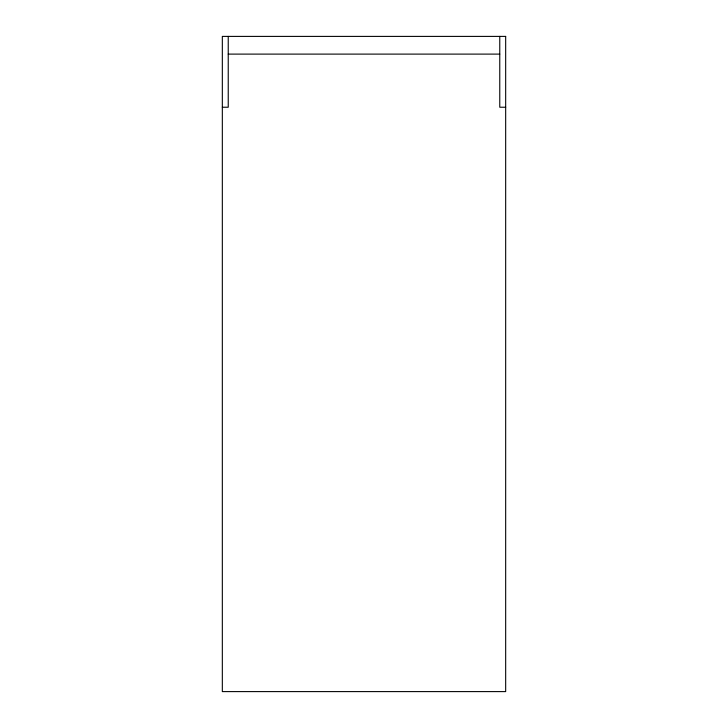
<?xml version="1.0" encoding="UTF-8"?>
<svg xmlns="http://www.w3.org/2000/svg" width="728" height="728" viewBox="0 0 728 728"><rect width="100%" height="100%" fill="white"/><g stroke="black" fill="none" stroke-linecap="round" stroke-linejoin="round"><path stroke-width="1.09" d="M228.237 54.109L499.763 54.109M222.331 107.234L228.237 107.234L228.237 36.4M505.669 107.234L499.763 107.234L499.763 36.4M505.669 36.4L222.331 36.4L222.331 691.6L505.669 691.6L505.669 36.4"/></g></svg>
